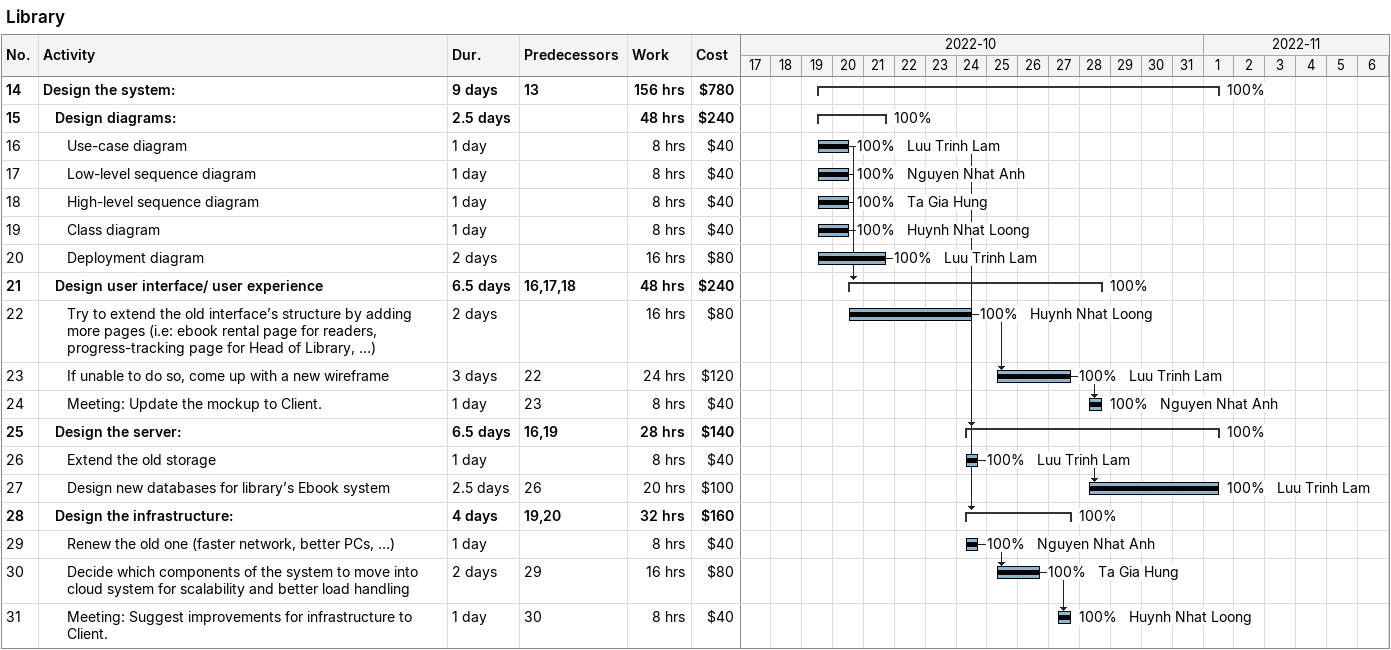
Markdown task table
Library

| ID | Level | Task | Duration | Start | Finish | Predecessors | Resources | % complete | Work (h) | Cost ($) |
|---|---|---|---|---|---|---|---|---|---|---|
| 14 | 1 | **Design the system:** | 9d | 2022-10-19 | 2022-11-01 | 13 |  | 100 | 156 | 780 |
| 15 | 2 | **Design diagrams:** | 2.5d | 2022-10-19 | 2022-10-21 |  |  | 100 | 48 | 240 |
| 16 | 3 | Use-case diagram | 1d | 2022-10-19 | 2022-10-20 |  | Luu Trinh Lam | 100 | 8 | 40 |
| 17 | 3 | Low-level sequence diagram | 1d | 2022-10-19 | 2022-10-20 |  | Nguyen Nhat Anh | 100 | 8 | 40 |
| 18 | 3 | High-level sequence diagram | 1d | 2022-10-19 | 2022-10-20 |  | Ta Gia Hung | 100 | 8 | 40 |
| 19 | 3 | Class diagram | 1d | 2022-10-19 | 2022-10-20 |  | Huynh Nhat Loong | 100 | 8 | 40 |
| 20 | 3 | Deployment diagram | 2d | 2022-10-19 | 2022-10-21 |  | Luu Trinh Lam | 100 | 16 | 80 |
| 21 | 2 | **Design user interface/ user experience** | 6.5d | 2022-10-20 | 2022-10-28 | 16, 17, 18 |  | 100 | 48 | 240 |
| 22 | 3 | Try to extend the old interface’s structure by adding more pages (i.e: ebook rental page for readers, progress-tracking page for Head of Library, …) | 2d | 2022-10-20 | 2022-10-24 |  | Huynh Nhat Loong | 100 | 16 | 80 |
| 23 | 3 | If unable to do so, come up with a new wireframe | 3d | 2022-10-25 | 2022-10-27 | 22 | Luu Trinh Lam | 100 | 24 | 120 |
| 24 | 3 | Meeting: Update the mockup to Client. | 1d | 2022-10-28 | 2022-10-28 | 23 | Nguyen Nhat Anh | 100 | 8 | 40 |
| 25 | 2 | **Design the server:** | 6.5d | 2022-10-24 | 2022-11-01 | 16, 19 |  | 100 | 28 | 140 |
| 26 | 3 | Extend the old storage | 1d | 2022-10-24 | 2022-10-24 |  | Luu Trinh Lam | 100 | 8 | 40 |
| 27 | 3 | Design new databases for library’s Ebook system | 2.5d | 2022-10-28 | 2022-11-01 | 26 | Luu Trinh Lam | 100 | 20 | 100 |
| 28 | 2 | **Design the infrastructure:** | 4d | 2022-10-24 | 2022-10-27 | 19, 20 |  | 100 | 32 | 160 |
| 29 | 3 | Renew the old one (faster network, better PCs, …) | 1d | 2022-10-24 | 2022-10-24 |  | Nguyen Nhat Anh | 100 | 8 | 40 |
| 30 | 3 | Decide which components of the system to move into cloud system for scalability and better load handling | 2d | 2022-10-25 | 2022-10-26 | 29 | Ta Gia Hung | 100 | 16 | 80 |
| 31 | 3 | Meeting: Suggest improvements for infrastructure to Client. | 1d | 2022-10-27 | 2022-10-27 | 30 | Huynh Nhat Loong | 100 | 8 | 40 |
